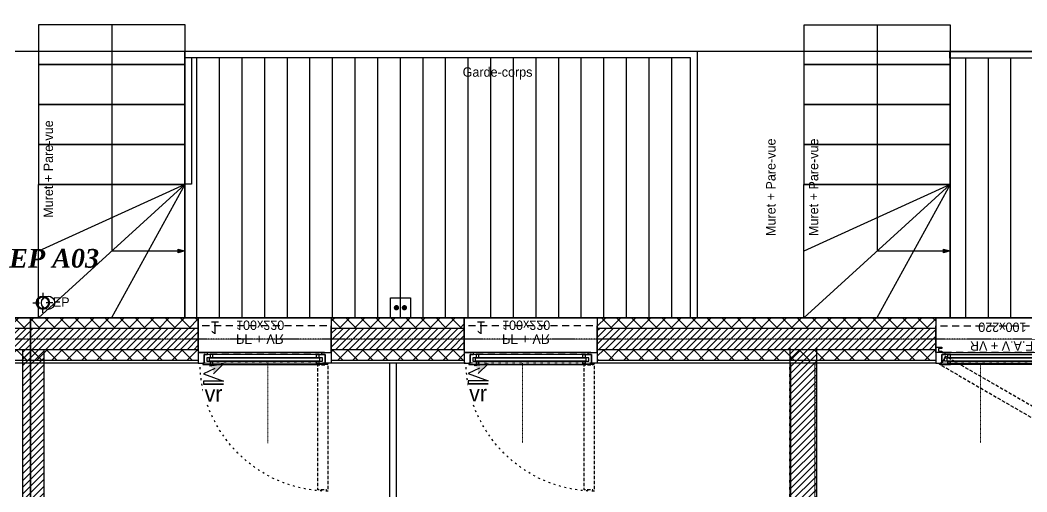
# Model space of a CAD drawing. Header units: centimetres. Extents: x 2648 to 12729, y 1890 to 6224.
# Drawn here: x 6208 to 6965, y 4787 to 5141 of the extents above; entities that cross this region are included whole.
import ezdxf

# ---------------------------------------------------------------- set-up
doc = ezdxf.new("R2010")
doc.units = ezdxf.units.CM
for name, pattern in [('ACAD_ISO03W100', [0.295276, 0.11811, -0.177165]), ('Style de ligne -1', [0.41664, 0.20828, -0.20836]), ('Style de ligne -14', [0.147638, 0.098425, -0.049213]), ('Style de ligne -17', [0.347222, 0.20828, -0.138942]), ('Style de ligne -18', [0.164042, 0.054681, -0.109361]), ('Style de ligne -5', [0.20828, 0.069425, -0.138855])]:
    doc.linetypes.add(name, pattern=pattern)
for name, color, linetype in [('B aménagement intérieur', 252, 'Continuous'), ('B Faux plafonds', 9, 'Continuous'), ('B GÈnÈral_Hatch', 252, 'Continuous'), ('B Général', 252, 'Continuous'), ('C ANNOTATIONS-axes horizontaux', 252, 'Style de ligne -1'), ('C ANNOTATIONS-prestations', 252, 'Continuous'), ('D SURFACES-shab', 252, 'Continuous'), ('prlm-EAU-EPEXT', 145, 'Continuous'), ('prlm-VMC', 93, 'Continuous')]:
    doc.layers.add(name, color=color, linetype=linetype)
doc.layers.add('prlm-ELEC-CFO', color=10, linetype='Continuous', lineweight=25)
doc.layers.add('prlm-ZEROPLOT', color=254, linetype='Continuous', plot=False)
doc.layers.get('prlm-VMC').off()
doc.styles.add('Eurostile', font='Eurosti.TTF')
doc.styles.add('Eurostile (bold)', font='Eurostib.TTF')
doc.styles.add('prlm-eau-ep', font='timesbi.ttf', dxfattribs={"height": 18})
doc.styles.add('prlm-elec-cfo', font='comic.ttf', dxfattribs={"height": 12})
pattern_1 = [(90, (0, 0), (17, 0), [])]
pattern_2 = [(225, (0, 0), (5.656854, -5.656854), []), (315, (0, 0), (-5.656854, -5.656854), [])]
pattern_3 = [(45, (0, 0), (2.4253472, -2.6458333), [])]
pattern_4 = [(225, (0, 0), (5.656854, -5.656854), []), (315, (0, 0), (-5.656854, -5.656854), [])]

# ---------------------------------------------------------------- blocks, each defined once
blk = doc.blocks.new('A 80.T4 A13_A14 Bas (2D)')
at = {"layer": 'D SURFACES-shab', "lineweight": 18, "flags": 128}
blk.add_lwpolyline([(-138.79, 28.51), (-138.8, -330.49), (-400.57, -330.49), (-400.62, 55.98), (-241.79, 55.98), (-241.79, -9.02), (-236.95, -9.02), (-236.95, 28.51)], close=True, dxfattribs=at)
blk = doc.blocks.new('A 80.PF 100.220 + VR')
at = {"layer": 'B Général', "linetype": 'Continuous'}
for p, q in [((-50, 7), (-50, 17)), ((50, 7), (50, 17))]:
    blk.add_line(p, q, dxfattribs=at)
at = {"layer": 'B Général'}
blk.add_line((45, 9), (-45, 9), dxfattribs=at)
at = {"layer": 'B Général', "linetype": 'Continuous', "lineweight": 35}
for p, q in [((-50, 7), (-50, -9)), ((50, 7), (50, -9))]:
    blk.add_line(p, q, dxfattribs=at)
at = {"layer": 'B Général', "linetype": 'Style de ligne -14', "ltscale": 25.4, "flags": 128}
blk.add_lwpolyline([(47.5, 113.27), (46.5, 113.27), (46.5, 112.27), (40, 112.27), (40, 18.5), (46.5, 18.5), (46.5, 17.5), (47.5, 17.5)], close=True, dxfattribs=at)
at = {"layer": 'B Général', "flags": 128}
for points in [[(-43, 10.5), (-43, 9), (-50, 9), (-50, 17), (-45.5, 17), (-45.5, 10.5)], [(-43.5, 15.5), (43.5, 15.5), (43.5, 13), (-43.5, 13)], [(-41, 18), (41, 18), (41, 15.5), (-41, 15.5)], [(43, 10.5), (43, 9), (50, 9), (50, 17), (45.5, 17), (45.5, 10.5)], [(-41, 13), (41, 13), (41, 10.5), (-41, 10.5)]]:
    blk.add_lwpolyline(points, close=True, dxfattribs=at)
at = {"layer": 'B Général', "linetype": 'Continuous', "flags": 128}
for points in [[(-39, 15.5), (-41.5, 15.5), (-41.5, 13), (-39, 13), (-39, 10.5), (-45.5, 10.5), (-45.5, 17), (-46.5, 17), (-46.5, 18), (-39, 18)], [(39, 15.5), (41.5, 15.5), (41.5, 13), (39, 13), (39, 10.5), (45.5, 10.5), (45.5, 17), (46.5, 17), (46.5, 18), (39, 18)]]:
    blk.add_lwpolyline(points, close=True, dxfattribs=at)
at = {"layer": 'B Général', "linetype": 'Style de ligne -17', "ltscale": 25.4, "flags": 128}
blk.add_lwpolyline([(-50, 9), (50, 9), (50, -11), (-50, -11)], close=True, dxfattribs=at)
at = {"layer": 'B Général', "flags": 128}
blk.add_lwpolyline([(-50, -9), (-50, -17), (50, -17), (50, -9)], dxfattribs=at)
at = {"layer": 'B Général'}
blk.add_circle((47, 17.5), 0.5, dxfattribs=at)
at = {"layer": 'B Général', "linetype": 'Style de ligne -18', "ltscale": 25.4}
blk.add_arc((48.78, 15.78), 97.5, 90.89734, 179.2823, dxfattribs=at)
at = {"layer": 'B Général', "insert": (-21.61, 2.65), "char_height": 7.059, "attachment_point": 1, "rotation": 360, "line_spacing_factor": 0.894142, "style": 'Eurostile'}
blk.add_mtext('PF + VR', dxfattribs=at)
at = {"layer": 'C ANNOTATIONS-prestations', "attachment_point": 1, "rotation": 360, "line_spacing_factor": 0.894142}
for s, insert, char_height, style in [('1', (-41.14, -4.77), 9.41, 'Eurostile (bold)'), ('100x220', (-21.61, -7.83), 7.059, 'Eurostile')]:
    blk.add_mtext(s, dxfattribs=dict(at, insert=insert, char_height=char_height, style=style))
blk = doc.blocks.new('A 80.F 100x220 (all. vitrée fixe) + VR')
at = {"layer": 'B Général'}
blk.add_line((45, 9), (-45, 9), dxfattribs=at)
at = {"layer": 'B Général', "linetype": 'Continuous', "lineweight": 35}
for p, q in [((-50, 7), (-50, -9)), ((50, 7), (50, -9))]:
    blk.add_line(p, q, dxfattribs=at)
at = {"layer": 'B Général', "linetype": 'Style de ligne -14', "ltscale": 25.4, "flags": 128}
blk.add_lwpolyline([(-35.69, 65.82), (-36.19, 64.95), (-35.32, 64.45), (-38.57, 58.82), (42.63, 11.94), (45.88, 17.57), (46.75, 17.07), (47.25, 17.93)], close=True, dxfattribs=at)
at = {"layer": 'B Général', "flags": 128}
for points in [[(-43, 10.5), (-43, 9), (-50, 9), (-50, 17), (-45.5, 17), (-45.5, 10.5)], [(-43.5, 15.5), (43.5, 15.5), (43.5, 13), (-43.5, 13)], [(-41, 18), (41, 18), (41, 15.5), (-41, 15.5)], [(43, 10.5), (43, 9), (50, 9), (50, 17), (45.5, 17), (45.5, 10.5)], [(-50, 9), (-50, 5), (-45.5, 5), (-45.5, 6), (-48, 6), (-48, 8), (-45.5, 8), (-45.5, 9)], [(-41, 13), (41, 13), (41, 10.5), (-41, 10.5)], [(50, 9), (50, 5), (45.5, 5), (45.5, 6), (48, 6), (48, 8), (45.5, 8), (45.5, 9)]]:
    blk.add_lwpolyline(points, close=True, dxfattribs=at)
at = {"layer": 'B Général', "linetype": 'Continuous', "flags": 128}
for points in [[(-39, 15.5), (-41.5, 15.5), (-41.5, 13), (-39, 13), (-39, 10.5), (-45.5, 10.5), (-45.5, 17), (-46.5, 17), (-46.5, 18), (-39, 18)], [(39, 15.5), (41.5, 15.5), (41.5, 13), (39, 13), (39, 10.5), (45.5, 10.5), (45.5, 17), (46.5, 17), (46.5, 18), (39, 18)]]:
    blk.add_lwpolyline(points, close=True, dxfattribs=at)
at = {"layer": 'B Général', "linetype": 'Style de ligne -17', "ltscale": 25.4, "flags": 128}
blk.add_lwpolyline([(-50, 9), (50, 9), (50, -11), (-50, -11)], close=True, dxfattribs=at)
at = {"layer": 'B Général', "flags": 128}
blk.add_lwpolyline([(-50, -9), (-50, -17), (50, -17), (50, -9)], dxfattribs=at)
at = {"layer": 'B Général'}
blk.add_circle((47, 17.5), 0.5, dxfattribs=at)
at = {"layer": 'B Général', "linetype": 'Style de ligne -18', "ltscale": 25.4}
blk.add_arc((49, 17.5), 97.5, 150.29382, 179.70618, dxfattribs=at)
at = {"layer": 'B Général', "insert": (-23.11, 7.7), "char_height": 7.059, "attachment_point": 1, "line_spacing_factor": 0.894142, "style": 'Eurostile'}
blk.add_mtext('F.A.V + VR', dxfattribs=at)
at = {"layer": 'C ANNOTATIONS-prestations', "insert": (-41.15, -5.19), "char_height": 9.41, "attachment_point": 1, "rotation": 360, "line_spacing_factor": 0.894142, "style": 'Eurostile (bold)'}
blk.add_mtext('7', dxfattribs=at)
at = {"layer": 'C ANNOTATIONS-prestations', "insert": (0, -6.3), "char_height": 7.059, "width": 100, "attachment_point": 2, "rotation": 360, "line_spacing_factor": 0.894142, "style": 'Eurostile'}
blk.add_mtext('100x220', dxfattribs=at)
blk = doc.blocks.new('A 80.Groupe-16-1')
at = {"layer": 'B Général', "linetype": 'Continuous'}
for q in [(6797.2, 4917.38), (6797.2, 4967.39), (6852.2, 4917.39)]:
    blk.add_line((6907.2, 5017.39), q, dxfattribs=at)
at = {"layer": 'B Général', "flags": 128}
for points in [[(6797.44, 5137.39), (6907.2, 5137.39), (6907.2, 5107.39), (6797.44, 5107.39)], [(6797.44, 5107.39), (6907.2, 5107.39), (6907.2, 5077.39), (6797.44, 5077.39)], [(6797.44, 5077.39), (6907.2, 5077.39), (6907.2, 5047.39), (6797.44, 5047.39)], [(6797.44, 5047.39), (6907.2, 5047.39), (6907.2, 5017.39), (6797.44, 5017.39)], [(6797.2, 5017.39), (6907.2, 5017.39), (6907.2, 4917.39), (6797.2, 4917.39)]]:
    blk.add_lwpolyline(points, close=True, dxfattribs=at)
blk = doc.blocks.new('A 80.EP')
at = {"layer": 'B Général', "linetype": 'Continuous'}
for p, q in [((-7.5, 0), (-2.5, 0)), ((0, 7.5), (0, 2.5)), ((7.5, 0), (2.5, 0)), ((0, -7.5), (0, -2.5))]:
    blk.add_line(p, q, dxfattribs=at)
at = {"layer": 'B Général', "linetype": 'Continuous', "flags": 128}
for points in [[(-5, 0, -1), (5, 0, -1)], [(-4.33, 0, -1), (4.33, 0, -1)]]:
    blk.add_lwpolyline(points, format="xyb", close=True, dxfattribs=at)
at = {"layer": 'C ANNOTATIONS-prestations', "insert": (7.5, 3.99), "char_height": 7.059, "attachment_point": 1, "line_spacing_factor": 0.894142, "style": 'Eurostile'}
blk.add_mtext('EP', dxfattribs=at)
blk = doc.blocks.new('xi.EA')
at = {"layer": 'prlm-ZEROPLOT', "color": 250, "linetype": 'ACAD_ISO03W100', "lineweight": 0, "ltscale": 0.2}
blk.add_lwpolyline([(0, 0), (0, 60)], dxfattribs=at)
blk = doc.blocks.new('xi.epext')
at = {"layer": 'prlm-EAU-EPEXT', "color": 0, "linetype": 'ByBlock', "lineweight": -2}
blk.add_circle((0, 0), 5, dxfattribs=at)
blk = doc.blocks.new('xi.VR')
at = {"layer": 'prlm-ELEC-CFO', "lineweight": 5}
blk.add_hatch(color=0, dxfattribs=at).paths.add_polyline_path([(-3, 6), (-0.1, 3.7), (0, 0), (7.5, 7.5)])
at = {"layer": 'prlm-ELEC-CFO', "color": 0}
for points in [[(0.95, 4.23), (-7.5, 0), (7.5, -5.5), (-7.5, -5.5), (-7.5, -7.5), (7.5, -7.5)], [(-3, 6), (7.5, 7.5), (0, 0)]]:
    blk.add_lwpolyline(points, dxfattribs=at)
blk = doc.blocks.new('xi.PC-EXT')
at = {"layer": 'prlm-ELEC-CFO', "color": 0, "linetype": 'ByBlock', "lineweight": -2, "flags": 128}
blk.add_lwpolyline([(-7.5, 7.5), (7.5, 7.5), (7.5, -7.5), (-7.5, -7.5)], close=True, dxfattribs=at)
at = {"layer": 'prlm-ELEC-CFO', "color": 0, "linetype": 'ByBlock', "lineweight": 5, "const_width": 2}
for points in [[(-4, 0, 1), (-2, 0, 1)], [(2, 0, 1), (4, 0, 1)]]:
    blk.add_lwpolyline(points, format="xyb", close=True, dxfattribs=at)

msp = doc.modelspace()

# ---------------------------------------------------------------- hatches: boundary and pattern name
at = {"layer": 'B GÈnÈral_Hatch', "linetype": 'Continuous'}
h = msp.add_hatch(dxfattribs=at)
h.set_pattern_fill('H_BARDAGE V 150', color=256, style=0, pattern_type=2)
h.set_pattern_definition(pattern_1)
h.paths.add_polyline_path([(6712.052, 5112.389), (6331.868, 5112.389), (6331.868, 4917.389), (6712.052, 4917.389)])
h = msp.add_hatch(dxfattribs=at)
h.set_pattern_fill('H_BARDAGE V 150', color=256, style=0, pattern_type=2)
h.set_pattern_definition(pattern_1)
h.paths.add_polyline_path([(7507.5, 5112.262), (6906.965, 5112.262), (6906.965, 4917.262), (7507.5, 4917.262)])
for points in [[(6326.869, 4968.852), (6331.868, 4967.513), (6326.869, 4966.173)], [(6902.2, 4968.833), (6907.2, 4967.494), (6902.2, 4966.154)]]:
    msp.add_hatch(color=250, dxfattribs=at).paths.add_polyline_path(points)
h = msp.add_hatch(dxfattribs=at)
h.set_pattern_fill('02_ISOLANT', color=256, angle=180, style=0, pattern_type=2)
h.set_pattern_definition(pattern_2)
h.paths.add_polyline_path([(6342.052, 4909.389), (6342.052, 4917.389), (6061.985, 4917.389), (6061.985, 4909.389)])
h = msp.add_hatch(dxfattribs=at)
h.set_pattern_fill('02_ISOLANT', color=256, angle=180, style=0, pattern_type=2)
h.set_pattern_definition(pattern_2)
h.paths.add_polyline_path([(6542.052, 4909.389), (6542.052, 4917.389), (6442.052, 4917.389), (6442.052, 4909.389)])
h = msp.add_hatch(dxfattribs=at)
h.set_pattern_fill('02_ISOLANT', color=256, angle=180, style=0, pattern_type=2)
h.set_pattern_definition(pattern_4)
h.paths.add_polyline_path([(6896.532, 4909.389), (6896.532, 4917.389), (6642.052, 4917.389), (6642.052, 4909.389)])
h = msp.add_hatch(dxfattribs=at)
h.set_pattern_fill('50_BETON', color=256, style=0, pattern_type=2)
h.set_pattern_definition(pattern_3)
h.paths.add_polyline_path([(6342.052, 4893.389), (6342.052, 4909.389), (6061.985, 4909.389), (6061.985, 4893.389)])
h = msp.add_hatch(dxfattribs=at)
h.set_pattern_fill('50_BETON', color=256, style=0, pattern_type=2)
h.set_pattern_definition(pattern_3)
h.paths.add_polyline_path([(6542.052, 4893.389), (6542.052, 4909.389), (6442.052, 4909.389), (6442.052, 4893.389)])
h = msp.add_hatch(dxfattribs=at)
h.set_pattern_fill('50_BETON', color=256, style=0, pattern_type=2)
h.set_pattern_definition(pattern_3)
h.paths.add_polyline_path([(6896.532, 4893.389), (6896.532, 4909.389), (6642.052, 4909.389), (6642.052, 4893.389)])
h = msp.add_hatch(dxfattribs=at)
h.set_pattern_fill('02_ISOLANT', color=256, angle=180, style=0, pattern_type=2)
h.set_pattern_definition(pattern_2)
h.paths.add_polyline_path([(6342.052, 4885.389), (6342.052, 4893.389), (6061.985, 4893.389), (6061.985, 4885.389)])
h = msp.add_hatch(dxfattribs=at)
h.set_pattern_fill('50_BETON', color=256, style=0, pattern_type=2)
h.set_pattern_definition(pattern_3)
h.paths.add_polyline_path([(6225.888, 4893.389), (6209.888, 4893.389), (6209.888, 3517.389), (6225.888, 3551.389)])
h = msp.add_hatch(dxfattribs=at)
h.set_pattern_fill('02_ISOLANT', color=256, angle=180, style=0, pattern_type=2)
h.set_pattern_definition(pattern_2)
h.paths.add_polyline_path([(6542.052, 4885.389), (6542.052, 4893.389), (6442.052, 4893.389), (6442.052, 4885.389)])
h = msp.add_hatch(dxfattribs=at)
h.set_pattern_fill('02_ISOLANT', color=256, angle=180, style=0, pattern_type=2)
h.set_pattern_definition(pattern_4)
h.paths.add_polyline_path([(6896.532, 4885.389), (6896.532, 4893.389), (6642.052, 4893.389), (6642.052, 4885.389)])
h = msp.add_hatch(dxfattribs=at)
h.set_pattern_fill('50_BETON', color=256, style=0, pattern_type=2)
h.set_pattern_definition(pattern_3)
h.paths.add_polyline_path([(6786.972, 3541.389), (6806.972, 3541.389), (6806.972, 4895.389), (6786.972, 4895.389)])

# ---------------------------------------------------------------- linework, layer by layer
at = {"layer": 'B Faux plafonds', "linetype": 'Style de ligne -5', "ltscale": 25.4, "flags": 128}
for points in [[(6786.644, 4513.387), (6786.644, 4883.389), (6225.888, 4883.389), (6225.888, 4398.397), (6485.811, 4398.397), (6485.811, 4579.889), (6590.811, 4579.889), (6590.811, 4513.387)], [(7332.568, 4519.389), (7332.568, 4342.317), (7424.484, 4342.317), (7424.484, 4437.387), (7604.484, 4437.387), (7604.484, 4883.389), (6806.618, 4883.389), (6806.618, 4496.916), (6880.752, 4496.916), (6880.752, 4396.916), (6806.618, 4396.916), (6806.618, 4226.389), (7085.484, 4226.389), (7085.484, 4409.389), (6969.568, 4409.389), (6969.568, 4519.389)]]:
    msp.add_lwpolyline(points, close=True, dxfattribs=at)
at = {"layer": 'B Général', "linetype": 'Continuous'}
for p, q in [((6331.868, 5017.408), (6221.868, 4917.404)), ((6331.868, 5017.408), (6221.868, 4967.408)), ((6331.868, 5017.408), (6276.868, 4917.408)), ((6342.052, 4917.389), (6061.985, 4917.389)), ((6342.052, 4917.389), (6061.985, 4917.389)), ((6342.052, 4917.389), (6342.052, 4883.389)), ((6542.052, 4917.389), (6442.052, 4917.389)), ((6442.052, 4917.389), (6442.052, 4883.389)), ((6542.052, 4917.389), (6442.052, 4917.389)), ((6542.052, 4917.389), (6542.052, 4883.389)), ((6896.532, 4917.389), (6642.052, 4917.389)), ((6642.052, 4917.389), (6642.052, 4883.389)), ((6896.532, 4917.389), (6642.052, 4917.389)), ((6896.532, 4917.389), (6896.532, 4883.389)), ((6342.052, 4909.389), (6061.985, 4909.389)), ((6542.052, 4909.389), (6442.052, 4909.389)), ((6896.532, 4909.389), (6642.052, 4909.389)), ((6342.052, 4893.389), (6061.985, 4893.389)), ((6209.888, 4893.389), (6209.888, 3517.389)), ((6225.888, 4893.389), (6225.888, 4300.389)), ((6542.052, 4893.389), (6442.052, 4893.389)), ((6896.532, 4893.389), (6642.052, 4893.389)), ((6786.972, 3541.389), (6786.972, 4895.389)), ((6806.972, 3541.389), (6806.972, 4895.389)), ((6342.052, 4885.389), (6061.985, 4885.389)), ((6342.052, 4885.389), (6061.985, 4885.389)), ((6342.052, 4883.389), (6061.985, 4883.389)), ((6342.052, 4883.389), (6207.888, 4883.389)), ((6542.052, 4885.389), (6442.052, 4885.389)), ((6542.052, 4885.389), (6442.052, 4885.389)), ((6542.052, 4883.389), (6442.052, 4883.389)), ((6542.052, 4883.389), (6442.052, 4883.389)), ((6485.811, 4883.14), (6485.811, 4559.889)), ((6485.811, 4883.14), (6485.811, 4559.889)), ((6490.811, 4883.14), (6490.811, 4559.889)), ((6490.811, 4883.14), (6490.811, 4579.889)), ((6896.532, 4885.389), (6642.052, 4885.389)), ((6896.532, 4885.389), (6642.052, 4885.389)), ((6896.532, 4883.389), (6642.052, 4883.389)), ((6896.532, 4883.389), (6642.052, 4883.389))]:
    msp.add_line(p, q, dxfattribs=at)
at = {"layer": 'B Général', "linetype": 'Continuous', "lineweight": 18}
for p, q in [((6342.052, 4909.389), (6061.985, 4909.389)), ((6542.052, 4909.389), (6442.052, 4909.389)), ((6896.532, 4909.389), (6642.052, 4909.389)), ((6342.052, 4893.389), (6061.985, 4893.389)), ((6209.888, 4893.389), (6209.888, 3517.389)), ((6225.888, 4893.389), (6225.888, 4300.389)), ((6542.052, 4893.389), (6442.052, 4893.389)), ((6896.532, 4893.389), (6642.052, 4893.389)), ((6786.972, 3541.389), (6786.972, 4895.389)), ((6806.972, 3541.389), (6806.972, 4895.389))]:
    msp.add_line(p, q, dxfattribs=at)
at = {"layer": 'B Général', "flags": 128}
for points in [[(6222.104, 5137.408), (6331.868, 5137.408), (6331.868, 5107.408), (6222.104, 5107.408)], [(6222.104, 5107.408), (6331.868, 5107.408), (6331.868, 5077.408), (6222.104, 5077.408)], [(6222.104, 5077.408), (6331.868, 5077.408), (6331.868, 5047.408), (6222.104, 5047.408)], [(6222.104, 5047.408), (6331.868, 5047.408), (6331.868, 5017.408), (6222.104, 5017.408)], [(6221.868, 5017.408), (6331.868, 5017.408), (6331.868, 4917.408), (6221.868, 4917.408)]]:
    msp.add_lwpolyline(points, close=True, dxfattribs=at)
at = {"layer": 'B Général', "linetype": 'Continuous', "flags": 128}
for points in [[(6276.986, 5137.408), (6276.986, 4967.513), (6331.868, 4967.513)], [(6852.318, 5137.389), (6852.318, 4967.494), (6907.2, 4967.494)]]:
    msp.add_lwpolyline(points, dxfattribs=at)
for points in [[(6331.868, 5117.389), (6717.052, 5117.389), (6717.052, 4917.389), (6331.868, 4917.389)], [(6336.868, 5112.389), (6336.868, 5017.576), (6331.868, 5017.576), (6331.868, 5117.389), (6717.052, 5117.389), (6717.052, 4917.389), (6712.052, 4917.389), (6712.052, 5112.389)], [(6906.965, 5117.262), (6906.965, 4917.262), (7512.5, 4917.262), (7512.5, 5117.262)], [(7512.5, 4917.262), (7507.5, 4917.262), (7507.5, 5112.262), (6906.965, 5112.262), (6906.965, 5117.262), (7512.5, 5117.262)], [(6712.052, 5112.389), (6331.868, 5112.389), (6331.868, 4917.389), (6712.052, 4917.389)], [(7507.5, 5112.262), (6906.965, 5112.262), (6906.965, 4917.262), (7507.5, 4917.262)], [(6326.869, 4968.852), (6331.868, 4967.513), (6326.869, 4966.173)], [(6902.2, 4968.833), (6907.2, 4967.494), (6902.2, 4966.154)]]:
    msp.add_lwpolyline(points, close=True, dxfattribs=at)
at = {"layer": 'C ANNOTATIONS-axes horizontaux'}
msp.add_line((12370.813, 4901.389), (2960.813, 4901.389), dxfattribs=at)
msp.add_line((12370.813, 4901.389), (2960.813, 4901.389), dxfattribs=at)
at = {"layer": 'D SURFACES-shab', "lineweight": 18, "flags": 128}
for points in [[(6485.888, 4883.14), (6485.888, 4398.397), (6225.888, 4398.397), (6225.888, 4883.14)], [(6590.811, 4513.389), (6787.64, 4513.392), (6787.64, 4883.391), (6490.811, 4883.387), (6490.811, 4579.889), (6585.811, 4579.889), (6590.811, 4579.889)]]:
    msp.add_lwpolyline(points, close=True, dxfattribs=at)
at = {"layer": 'prlm-ZEROPLOT', "ltscale": 25}
msp.add_lwpolyline([(4624.225, 5512.376), (5209.041, 5512.376), (5209.042, 4917.389), (6215.888, 4917.389), (6215.888, 3517.389), (4931.965, 3517.389)], dxfattribs=at)
at = {"layer": 'prlm-ZEROPLOT'}
for points in [[(5521.96, 5117.41), (7810.484, 5117.41), (7810.484, 4893.389), (7638.484, 4893.389), (7638.484, 4917.389), (5521.96, 4917.389)], [(6215.888, 4917.389), (7638.484, 4917.389), (7638.484, 3517.389), (6215.888, 3517.389)]]:
    msp.add_lwpolyline(points, close=True, dxfattribs=at)

# ---------------------------------------------------------------- block references
at = {"layer": 'B aménagement intérieur', "xscale": -1, "rotation": 180}
msp.add_blockref('A 80.T4 A13_A14 Bas (2D)', (7206.225, 4552.896), dxfattribs=at)
at = {"layer": 'B Général'}
for name, p in [('A 80.Groupe-16-1', (0, 0)), ('A 80.EP', (6225.227, 4928.639))]:
    msp.add_blockref(name, p, dxfattribs=at)
at = {"layer": 'B Général', "xscale": -1, "rotation": 180}
for p in [(6392.052, 4900.389), (6592.052, 4900.389)]:
    msp.add_blockref('A 80.PF 100.220 + VR', p, dxfattribs=at)
at = {"layer": 'B Général', "rotation": 180}
msp.add_blockref('A 80.F 100x220 (all. vitrée fixe) + VR', (6946.532, 4900.389), dxfattribs=at)
at = {"layer": 'prlm-EAU-EPEXT'}
msp.add_blockref('xi.epext', (6229.138, 4928.639), dxfattribs=at)
at = {"layer": 'prlm-ELEC-CFO'}
msp.add_blockref('xi.PC-EXT', (6494.025, 4924.889), dxfattribs=at)
at = {"layer": 'prlm-VMC'}
for p, rotation in [((6394.232, 4883.14), 180), ((6585.823, 4883.388), 180.00078127624), ((6930.207, 4883.389), 180)]:
    msp.add_blockref('xi.EA', p, dxfattribs=dict(at, rotation=rotation))

# ---------------------------------------------------------------- texts
at = {"layer": 'B Général', "insert": (6540.807, 5105.377), "char_height": 7.059, "attachment_point": 1, "line_spacing_factor": 0.894142, "style": 'Eurostile'}
msp.add_mtext('Garde-corps', dxfattribs=at)
at = {"layer": 'B Général', "char_height": 7.059, "attachment_point": 1, "rotation": 90, "line_spacing_factor": 0.894142, "style": 'Eurostile'}
for insert in [(6225.787, 4992.408), (6768.943, 4978.742), (6801.084, 4978.742)]:
    msp.add_mtext('Muret + Pare-vue', dxfattribs=dict(at, insert=insert))
at = {"layer": 'prlm-EAU-EPEXT', "insert": (6199.888, 4969), "char_height": 14, "width": 86.19473, "attachment_point": 1, "style": 'prlm-eau-ep'}
msp.add_mtext('EP A03', dxfattribs=at)

# ---------------------------------------------------------------- next in the draw order: texts
at = {"layer": 'prlm-ELEC-CFO', "lineweight": 20, "char_height": 12, "attachment_point": 5, "line_spacing_factor": 0.8, "style": 'prlm-elec-cfo', "bg_fill": 3, "box_fill_scale": 1.1, "bg_fill_color": 256, "bg_fill_transparency": 0}
for insert in [(6353.535, 4860.423), (6552.4, 4860.67)]:
    msp.add_mtext('vr', dxfattribs=dict(at, insert=insert))

# ---------------------------------------------------------------- next in the draw order: block references
at = {"layer": 'prlm-ELEC-CFO'}
for p in [(6353.535, 4875.14), (6552.4, 4875.388)]:
    msp.add_blockref('xi.VR', p, dxfattribs=at)

doc.saveas('drawing.dxf')
